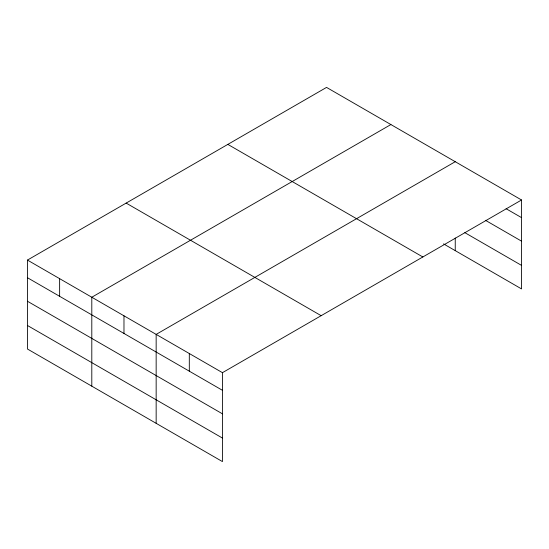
<?xml version="1.0" encoding="UTF-8"?>
<svg xmlns="http://www.w3.org/2000/svg" width="549" height="549" viewBox="0 0 549 549"><rect width="100%" height="100%" fill="white"/><g stroke="black" fill="none" stroke-linecap="round" stroke-linejoin="round"><path stroke-width="0.82" d="M521.55 199.987L326.545 87.401L27.45 260.082L27.45 349.013L222.455 461.599L222.455 372.668L521.55 199.987L521.55 288.918L443.544 243.886M390.895 124.554L91.8 297.235L91.8 386.167M455.245 161.708L156.156 334.389L156.156 423.32M506.082 208.702L521.55 217.63M485.453 220.314L521.55 241.155M464.825 232.646L521.55 265.393M227.842 144.387L422.847 256.973M126.153 203.096L321.158 315.682M27.45 260.082L222.455 372.668M27.45 277.725L222.455 390.312M27.45 301.25L222.455 413.836M27.45 325.488L222.455 438.075M455.245 238.04L455.245 250.639M189.309 353.529L189.309 371.172M123.978 315.812L123.978 333.456M59.628 278.659L59.628 296.302"/></g></svg>
